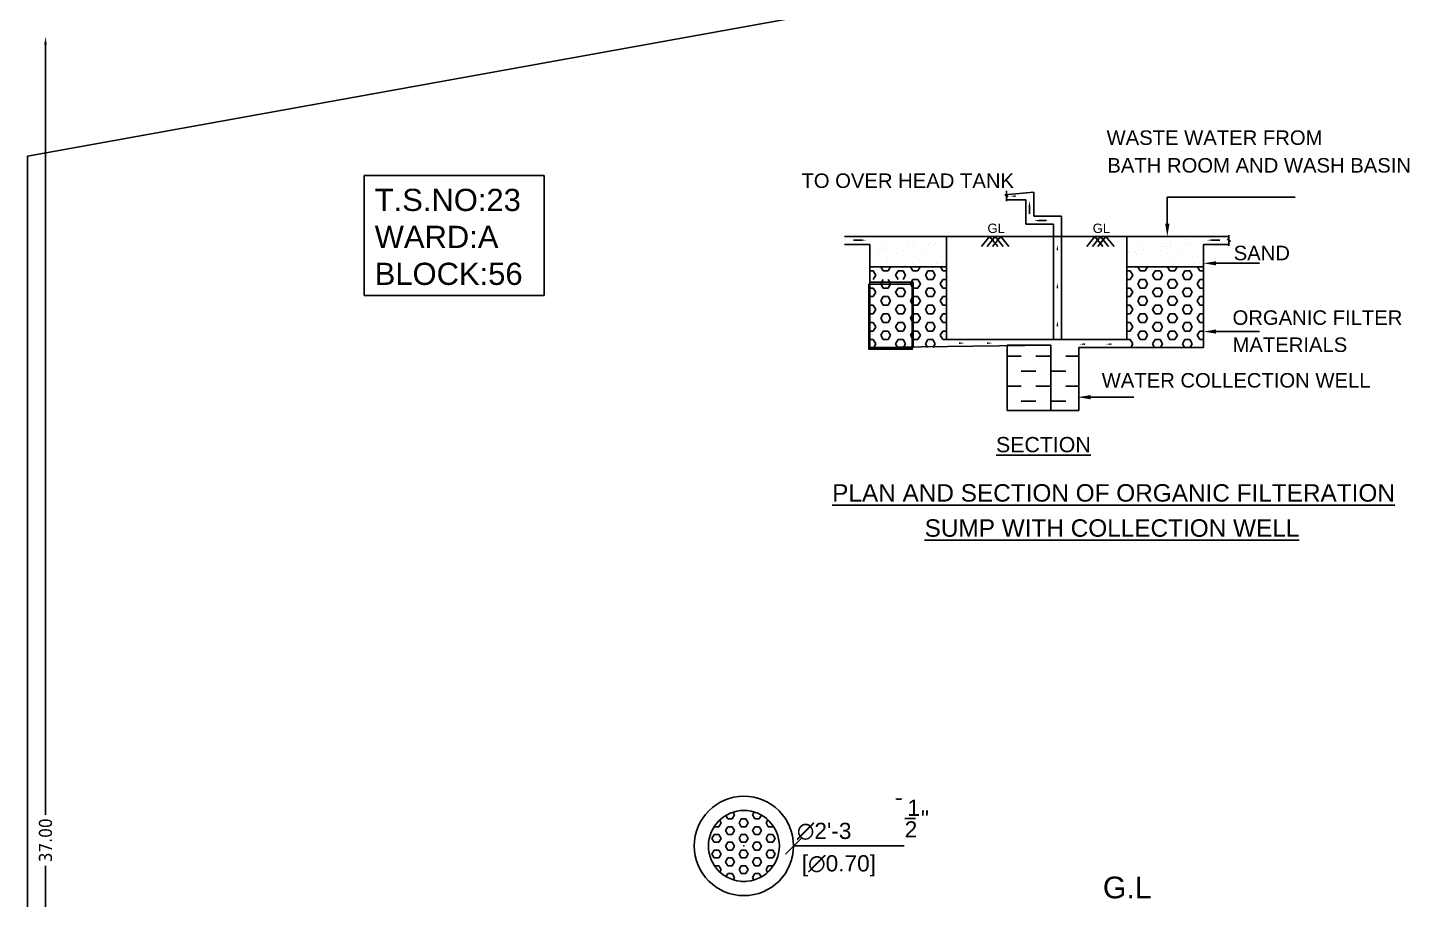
# Model space of a CAD drawing. Header units: metres. Extents: x 0 to 298, y 0 to 162.
# Drawn here: x 97.43 to 129.27, y 53.79 to 73.86 of the extents above; entities that cross this region are included whole.
import ezdxf

# ---------------------------------------------------------------- set-up
doc = ezdxf.new("R2010")
doc.units = ezdxf.units.M
doc.header["$MEASUREMENT"] = 0
doc.layers.add('0 @ 1', color=7, linetype='Continuous')
doc.styles.add('CODE', font='tahoma.ttf')
doc.styles.add('style1', font='arial.ttf')
doc.dimstyles.new('OUTER', dxfattribs={"dimscale": 0, "dimtxt": 0.3, "dimasz": 0.18, "dimexe": 0.18, "dimexo": 0.0625, "dimgap": 0.09, "dimtad": 0, "dimzin": 0, "dimdsep": 46, "dimtxsty": 'CODE', "dimcen": 0.09, "dimse1": 1, "dimse2": 1, "dimclrd": 8, "dimclrt": 1, "dimadec": 0, "dimazin": 0, "dimtfac": 1, "dimtofl": 0, "dimtmove": 0, "dimatfit": 3, "dimfxl": 0, "dimtolj": 1, "dimtzin": 0, "dimarcsym": 0})

# ---------------------------------------------------------------- blocks, each defined once
blk = doc.blocks.new('*D495')
at = {"color": 8, "lineweight": -2}
for p, q in [((97.843, 73.469), (97.843, 55.734)), ((97.843, 36.829), (97.843, 54.564))]:
    blk.add_line(p, q, dxfattribs=at)
at = {"color": 8, "lineweight": 35}
for points in [[(97.813, 73.469), (97.873, 73.469), (97.843, 73.649)], [(97.813, 36.829), (97.873, 36.829), (97.843, 36.649)]]:
    blk.add_solid(points, dxfattribs=at)
at = {"layer": 'Defpoints', "color": 0, "lineweight": 35}
for p in [(97.43, 73.649), (97.43, 36.649), (97.843, 36.649)]:
    blk.add_point(p, dxfattribs=at)
at = {"color": 1, "insert": (97.843, 55.149), "char_height": 0.3, "attachment_point": 5, "rotation": 90, "style": 'CODE'}
blk.add_mtext('\\A1;37.00', dxfattribs=at)

msp = doc.modelspace()

# ---------------------------------------------------------------- linework, layer by layer
for p, q in [((119.94883, 70.01163), (120.61327, 70.07616)), ((119.98715, 70.01163), (119.98715, 70.10433)), ((120.61327, 69.51704), (120.61327, 70.07616)), ((120.02546, 69.96705), (119.94883, 70.01163)), ((119.98715, 69.86193), (119.98715, 69.96705)), ((120.43028, 69.89317), (119.98715, 69.89317)), ((120.43028, 69.33405), (120.43028, 69.89317)), ((120.51653, 69.74328), (120.51653, 69.5771)), ((123.69157, 69.3453), (123.69157, 69.95679)), ((123.69157, 69.95679), (126.63567, 69.95679)), ((121.25492, 69.51704), (120.61327, 69.51704)), ((120.74524, 69.41687), (120.91142, 69.41687)), ((121.25492, 66.68015), (121.25492, 69.51704)), ((121.07193, 69.33405), (120.43028, 69.33405)), ((121.07193, 66.68015), (121.07193, 69.33405)), ((116.25206, 69.05252), (125.11098, 69.05252)), ((116.25206, 68.86953), (116.83875, 68.86953)), ((116.62919, 68.96784), (116.46302, 68.96784)), ((116.83875, 68.86953), (116.83875, 66.49716)), ((116.84056, 68.86544), (116.84056, 68.86544)), ((116.86207, 69.05252), (116.86207, 69.05252)), ((116.89701, 68.89355), (116.89701, 68.89355)), ((117.10161, 68.89991), (117.10161, 68.89991)), ((117.10419, 69.05252), (117.10419, 69.05252)), ((117.17878, 68.85075), (117.17878, 68.85075)), ((117.36176, 69.05252), (117.36176, 69.05252)), ((117.37601, 68.89966), (117.37601, 68.89966)), ((117.43355, 69.05252), (117.43355, 69.05252)), ((117.60651, 68.82824), (117.60651, 68.82824)), ((117.67147, 68.90095), (117.67147, 68.90095)), ((117.70193, 68.81142), (117.70193, 68.81142)), ((117.84411, 68.89741), (117.84411, 68.89741)), ((117.8507, 68.83101), (117.8507, 68.83101)), ((118.04625, 69.05252), (118.04625, 69.05252)), ((118.08712, 69.05252), (118.08712, 69.05252)), ((118.09925, 68.86373), (118.09925, 68.86373)), ((118.1945, 68.87627), (118.1945, 68.87627)), ((118.24133, 68.90198), (118.24133, 68.90198)), ((118.31581, 68.84297), (118.31581, 68.84297)), ((118.34327, 68.89586), (118.34327, 68.89586)), ((118.51728, 69.05252), (118.51728, 69.05252)), ((118.57652, 69.05252), (118.57652, 69.05252)), ((118.59182, 68.92858), (118.59182, 68.92858)), ((118.6013, 69.05252), (118.6013, 66.68015)), ((119.59731, 69.05252), (119.41122, 68.82327)), ((119.72565, 69.05252), (119.53956, 68.82327)), ((119.59731, 69.05252), (119.7834, 68.82327)), ((119.85305, 69.05252), (119.66696, 68.82327)), ((119.72565, 69.05252), (119.91174, 68.82327)), ((119.85305, 69.05252), (120.03914, 68.82327)), ((122.02273, 69.05252), (121.83664, 68.82327)), ((122.15107, 69.05252), (121.96497, 68.82327)), ((122.02273, 69.05252), (122.20882, 68.82327)), ((122.27846, 69.05252), (122.09237, 68.82327)), ((122.15107, 69.05252), (122.33716, 68.82327)), ((122.27846, 69.05252), (122.46456, 68.82327)), ((122.76174, 69.05252), (122.76174, 66.68015)), ((122.76355, 68.86544), (122.76355, 68.86544)), ((122.78506, 69.05252), (122.78506, 69.05252)), ((122.82, 68.89355), (122.82, 68.89355)), ((123.0246, 68.89991), (123.0246, 68.89991)), ((123.02717, 69.05252), (123.02717, 69.05252)), ((123.10176, 68.85075), (123.10176, 68.85075)), ((123.299, 68.89966), (123.299, 68.89966)), ((123.31364, 69.02604), (123.31364, 69.02604)), ((123.5295, 68.82824), (123.5295, 68.82824)), ((123.59446, 68.90095), (123.59446, 68.90095)), ((123.62492, 68.81142), (123.62492, 68.81142)), ((123.67162, 68.85179), (123.67162, 68.85179)), ((123.7671, 68.89741), (123.7671, 68.89741)), ((123.77369, 68.83101), (123.77369, 68.83101)), ((123.96924, 69.05252), (123.96924, 69.05252)), ((124.01011, 69.05252), (124.01011, 69.05252)), ((124.02224, 68.86373), (124.02224, 68.86373)), ((124.07959, 68.98885), (124.07959, 68.98885)), ((124.11749, 68.87627), (124.11749, 68.87627)), ((124.16431, 68.90198), (124.16431, 68.90198)), ((124.24148, 68.85282), (124.24148, 68.85282)), ((124.26626, 68.89586), (124.26626, 68.89586)), ((124.44027, 69.05252), (124.44027, 69.05252)), ((124.49951, 69.05252), (124.49951, 69.05252)), ((124.51481, 68.92858), (124.51481, 68.92858)), ((124.52429, 68.86953), (124.52429, 66.49716)), ((125.11098, 68.86953), (124.52429, 68.86953)), ((124.73384, 68.96784), (124.90002, 68.96784)), ((125.14929, 68.9434), (125.07267, 68.98799)), ((125.11098, 68.98799), (125.11098, 69.08068)), ((125.11098, 68.83829), (125.11098, 68.9434)), ((125.11098, 68.9434), (125.14929, 68.9434)), ((116.83875, 68.69778), (116.83875, 68.69778)), ((116.83875, 68.48741), (116.83875, 68.48741)), ((116.88672, 68.67274), (116.88672, 68.67274)), ((116.90854, 68.54096), (116.90854, 68.54096)), ((117.02269, 68.69854), (117.02269, 68.69854)), ((117.05642, 68.66763), (117.05642, 68.66763)), ((117.11412, 68.73403), (117.11412, 68.73403)), ((117.20936, 68.74657), (117.20936, 68.74657)), ((117.21562, 68.52175), (117.21562, 68.52175)), ((117.35813, 68.76616), (117.35813, 68.76616)), ((117.38754, 68.54707), (117.38754, 68.54707)), ((117.45657, 68.67378), (117.45657, 68.67378)), ((117.62345, 68.72809), (117.62345, 68.72809)), ((117.76571, 68.68236), (117.76571, 68.68236)), ((117.85564, 68.54482), (117.85564, 68.54482)), ((117.94785, 68.51546), (117.94785, 68.51546)), ((117.98158, 68.48456), (117.98158, 68.48456)), ((118.02643, 68.67481), (118.02643, 68.67481)), ((118.10244, 68.7342), (118.10244, 68.7342)), ((118.34988, 68.56263), (118.34988, 68.56263)), ((118.53167, 68.64516), (118.53167, 68.64516)), ((118.59629, 68.67585), (118.59629, 68.67585)), ((118.6013, 68.75555), (118.6013, 68.75555)), ((118.6013, 68.58136), (118.6013, 68.58136)), ((122.76174, 68.7033), (122.76174, 68.7033)), ((122.76174, 68.48741), (122.76174, 68.48741)), ((122.78855, 68.70131), (122.78855, 68.70131)), ((122.8097, 68.67274), (122.8097, 68.67274)), ((122.83153, 68.54096), (122.83153, 68.54096)), ((122.94568, 68.69854), (122.94568, 68.69854)), ((122.97941, 68.66763), (122.97941, 68.66763)), ((123.0371, 68.73403), (123.0371, 68.73403)), ((123.13235, 68.74657), (123.13235, 68.74657)), ((123.13861, 68.52175), (123.13861, 68.52175)), ((123.28112, 68.76616), (123.28112, 68.76616)), ((123.31052, 68.54707), (123.31052, 68.54707)), ((123.37956, 68.67378), (123.37956, 68.67378)), ((123.54643, 68.72809), (123.54643, 68.72809)), ((123.6887, 68.68236), (123.6887, 68.68236)), ((123.77863, 68.54482), (123.77863, 68.54482)), ((123.90456, 68.48456), (123.90456, 68.48456)), ((123.94942, 68.67481), (123.94942, 68.67481)), ((124.02543, 68.7342), (124.02543, 68.7342)), ((124.27287, 68.56263), (124.27287, 68.56263)), ((124.45466, 68.64516), (124.45466, 68.64516)), ((124.51928, 68.67585), (124.51928, 68.67585)), ((124.52429, 68.75555), (124.52429, 68.75555)), ((124.52429, 68.58136), (124.52429, 68.58136)), ((124.52429, 68.45604), (124.52429, 68.45604)), ((116.83875, 68.35402), (118.6013, 68.35402)), ((116.83875, 68.26198), (116.91535, 68.26198)), ((116.97254, 68.16293), (116.91535, 68.26198)), ((116.91535, 68.06389), (116.97254, 68.16293)), ((117.14409, 68.26198), (117.09095, 68.35402)), ((117.13595, 68.35402), (117.13595, 68.35402)), ((117.14409, 68.26198), (117.25846, 68.26198)), ((117.2494, 68.44169), (117.2494, 68.44169)), ((117.25846, 68.26198), (117.3116, 68.35402)), ((117.32656, 68.39253), (117.32656, 68.39253)), ((117.387, 68.35402), (117.387, 68.35402)), ((117.43001, 68.16293), (117.4872, 68.26198)), ((117.4872, 68.06389), (117.43001, 68.16293)), ((117.4872, 68.26198), (117.60157, 68.26198)), ((117.65875, 68.16293), (117.60157, 68.26198)), ((117.60157, 68.06389), (117.65875, 68.16293)), ((117.63497, 68.3755), (117.63497, 68.3755)), ((117.8303, 68.26198), (117.77716, 68.35402)), ((117.81926, 68.44272), (117.81926, 68.44272)), ((117.82642, 68.35402), (117.82642, 68.35402)), ((117.8303, 68.26198), (117.94467, 68.26198)), ((117.89642, 68.39356), (117.89642, 68.39356)), ((117.94467, 68.26198), (117.99781, 68.35402)), ((117.95849, 68.35402), (117.95849, 68.35402)), ((118.01942, 68.37943), (118.01942, 68.37943)), ((118.07802, 68.35402), (118.07802, 68.35402)), ((118.11623, 68.16293), (118.17341, 68.26198)), ((118.17341, 68.06389), (118.11623, 68.16293)), ((118.17341, 68.26198), (118.28778, 68.26198)), ((118.26797, 68.41215), (118.26797, 68.41215)), ((118.34496, 68.16293), (118.28778, 68.26198)), ((118.28778, 68.06389), (118.34496, 68.16293)), ((118.36322, 68.42469), (118.36322, 68.42469)), ((118.38911, 68.44376), (118.38911, 68.44376)), ((118.51652, 68.26198), (118.46338, 68.35402)), ((118.51199, 68.44428), (118.51199, 68.44428)), ((118.51652, 68.26198), (118.6013, 68.26198)), ((118.52997, 68.35402), (118.52997, 68.35402)), ((118.58207, 68.37936), (118.58207, 68.37936)), ((118.6013, 68.39412), (118.6013, 68.39412)), ((122.76174, 68.35402), (124.52429, 68.35402)), ((122.76174, 68.26198), (122.83834, 68.26198)), ((122.89552, 68.16293), (122.83834, 68.26198)), ((122.83834, 68.06389), (122.89552, 68.16293)), ((123.06708, 68.26198), (123.01394, 68.35402)), ((123.05894, 68.35402), (123.05894, 68.35402)), ((123.06708, 68.26198), (123.18145, 68.26198)), ((123.18145, 68.26198), (123.23459, 68.35402)), ((123.24955, 68.39253), (123.24955, 68.39253)), ((123.30999, 68.35402), (123.30999, 68.35402)), ((123.353, 68.16293), (123.41018, 68.26198)), ((123.41018, 68.06389), (123.353, 68.16293)), ((123.41018, 68.26198), (123.52455, 68.26198)), ((123.58174, 68.16293), (123.52455, 68.26198)), ((123.52455, 68.06389), (123.58174, 68.16293)), ((123.52997, 68.35402), (123.52997, 68.35402)), ((123.75329, 68.26198), (123.70015, 68.35402)), ((123.74224, 68.44272), (123.74224, 68.44272)), ((123.74941, 68.35402), (123.74941, 68.35402)), ((123.75329, 68.26198), (123.86766, 68.26198)), ((123.79364, 68.35984), (123.79364, 68.35984)), ((123.81941, 68.39356), (123.81941, 68.39356)), ((123.86766, 68.26198), (123.9208, 68.35402)), ((123.88148, 68.35402), (123.88148, 68.35402)), ((124.001, 68.35402), (124.001, 68.35402)), ((124.03921, 68.16293), (124.0964, 68.26198)), ((124.0964, 68.06389), (124.03921, 68.16293)), ((124.0964, 68.26198), (124.21077, 68.26198)), ((124.19096, 68.41215), (124.19096, 68.41215)), ((124.26795, 68.16293), (124.21077, 68.26198)), ((124.21077, 68.06389), (124.26795, 68.16293)), ((124.2862, 68.42469), (124.2862, 68.42469)), ((124.43951, 68.26198), (124.38636, 68.35402)), ((124.43497, 68.44428), (124.43497, 68.44428)), ((124.43951, 68.26198), (124.52429, 68.26198)), ((124.45296, 68.35402), (124.45296, 68.35402)), ((124.50506, 68.37936), (124.50506, 68.37936)), ((124.81707, 68.43448), (125.81721, 68.43448)), ((116.83875, 67.86579), (116.91535, 67.86579)), ((116.97254, 67.76675), (116.91535, 67.86579)), ((117.08691, 67.96484), (117.14409, 68.06389)), ((117.14409, 67.86579), (117.08691, 67.96484)), ((117.14409, 67.86579), (117.25846, 67.86579)), ((117.31564, 67.96484), (117.25846, 68.06389)), ((117.25846, 67.86579), (117.31564, 67.96484)), ((117.43001, 67.76675), (117.4872, 67.86579)), ((117.4872, 67.86579), (117.60157, 67.86579)), ((117.65875, 67.76675), (117.60157, 67.86579)), ((117.77312, 67.96484), (117.8303, 68.06389)), ((117.8303, 67.86579), (117.77312, 67.96484)), ((117.8303, 68.06389), (117.94467, 68.06389)), ((117.8303, 67.86579), (117.94467, 67.86579)), ((118.00186, 67.96484), (117.94467, 68.06389)), ((117.94467, 67.86579), (118.00186, 67.96484)), ((118.11623, 67.76675), (118.17341, 67.86579)), ((118.17341, 68.06389), (118.28778, 68.06389)), ((118.17341, 67.86579), (118.28778, 67.86579)), ((118.34496, 67.76675), (118.28778, 67.86579)), ((118.45933, 67.96484), (118.51652, 68.06389)), ((118.51652, 67.86579), (118.45933, 67.96484)), ((118.51652, 68.06389), (118.6013, 68.06389)), ((118.51652, 67.86579), (118.6013, 67.86579)), ((122.76174, 68.06389), (122.83834, 68.06389)), ((122.76174, 67.86579), (122.83834, 67.86579)), ((122.89552, 67.76675), (122.83834, 67.86579)), ((123.00989, 67.96484), (123.06708, 68.06389)), ((123.06708, 67.86579), (123.00989, 67.96484)), ((123.06708, 68.06389), (123.18145, 68.06389)), ((123.06708, 67.86579), (123.18145, 67.86579)), ((123.23863, 67.96484), (123.18145, 68.06389)), ((123.18145, 67.86579), (123.23863, 67.96484)), ((123.353, 67.76675), (123.41018, 67.86579)), ((123.41018, 68.06389), (123.52455, 68.06389)), ((123.41018, 67.86579), (123.52455, 67.86579)), ((123.58174, 67.76675), (123.52455, 67.86579)), ((123.69611, 67.96484), (123.75329, 68.06389)), ((123.75329, 67.86579), (123.69611, 67.96484)), ((123.75329, 68.06389), (123.86766, 68.06389)), ((123.75329, 67.86579), (123.86766, 67.86579)), ((123.92484, 67.96484), (123.86766, 68.06389)), ((123.86766, 67.86579), (123.92484, 67.96484)), ((124.03921, 67.76675), (124.0964, 67.86579)), ((124.0964, 68.06389), (124.21077, 68.06389)), ((124.0964, 67.86579), (124.21077, 67.86579)), ((124.26795, 67.76675), (124.21077, 67.86579)), ((124.38232, 67.96484), (124.43951, 68.06389)), ((124.43951, 67.86579), (124.38232, 67.96484)), ((124.43951, 68.06389), (124.52429, 68.06389)), ((124.43951, 67.86579), (124.52429, 67.86579)), ((116.83875, 67.6677), (116.91535, 67.6677)), ((116.91535, 67.6677), (116.97254, 67.76675)), ((117.08691, 67.56865), (117.14409, 67.6677)), ((117.14409, 67.46961), (117.08691, 67.56865)), ((117.14409, 67.6677), (117.25846, 67.6677)), ((117.31564, 67.56865), (117.25846, 67.6677)), ((117.25846, 67.46961), (117.31564, 67.56865)), ((117.4872, 67.6677), (117.43001, 67.76675)), ((117.4872, 67.6677), (117.60157, 67.6677)), ((117.60157, 67.6677), (117.65875, 67.76675)), ((117.77312, 67.56865), (117.8303, 67.6677)), ((117.8303, 67.46961), (117.77312, 67.56865)), ((117.8303, 67.6677), (117.94467, 67.6677)), ((118.00186, 67.56865), (117.94467, 67.6677)), ((117.94467, 67.46961), (118.00186, 67.56865)), ((118.17341, 67.6677), (118.11623, 67.76675)), ((118.17341, 67.6677), (118.28778, 67.6677)), ((118.28778, 67.6677), (118.34496, 67.76675)), ((118.45933, 67.56865), (118.51652, 67.6677)), ((118.51652, 67.46961), (118.45933, 67.56865)), ((118.51652, 67.6677), (118.6013, 67.6677)), ((122.76174, 67.6677), (122.83834, 67.6677)), ((122.83834, 67.6677), (122.89552, 67.76675)), ((123.00989, 67.56865), (123.06708, 67.6677)), ((123.06708, 67.46961), (123.00989, 67.56865)), ((123.06708, 67.6677), (123.18145, 67.6677)), ((123.23863, 67.56865), (123.18145, 67.6677)), ((123.18145, 67.46961), (123.23863, 67.56865)), ((123.41018, 67.6677), (123.353, 67.76675)), ((123.41018, 67.6677), (123.52455, 67.6677)), ((123.52455, 67.6677), (123.58174, 67.76675)), ((123.69611, 67.56865), (123.75329, 67.6677)), ((123.75329, 67.46961), (123.69611, 67.56865)), ((123.75329, 67.6677), (123.86766, 67.6677)), ((123.92484, 67.56865), (123.86766, 67.6677)), ((123.86766, 67.46961), (123.92484, 67.56865)), ((124.0964, 67.6677), (124.03921, 67.76675)), ((124.0964, 67.6677), (124.21077, 67.6677)), ((124.21077, 67.6677), (124.26795, 67.76675)), ((124.38232, 67.56865), (124.43951, 67.6677)), ((124.43951, 67.46961), (124.38232, 67.56865)), ((124.43951, 67.6677), (124.52429, 67.6677)), ((116.83875, 67.46961), (116.91535, 67.46961)), ((116.83875, 67.27151), (116.91535, 67.27151)), ((116.97254, 67.37056), (116.91535, 67.46961)), ((116.91535, 67.27151), (116.97254, 67.37056)), ((117.08691, 67.17247), (117.14409, 67.27151)), ((117.14409, 67.46961), (117.25846, 67.46961)), ((117.14409, 67.27151), (117.25846, 67.27151)), ((117.31564, 67.17247), (117.25846, 67.27151)), ((117.43001, 67.37056), (117.4872, 67.46961)), ((117.4872, 67.27151), (117.43001, 67.37056)), ((117.4872, 67.46961), (117.60157, 67.46961)), ((117.4872, 67.27151), (117.60157, 67.27151)), ((117.65875, 67.37056), (117.60157, 67.46961)), ((117.60157, 67.27151), (117.65875, 67.37056)), ((117.77312, 67.17247), (117.8303, 67.27151)), ((117.8303, 67.46961), (117.94467, 67.46961)), ((117.8303, 67.27151), (117.94467, 67.27151)), ((118.00186, 67.17247), (117.94467, 67.27151)), ((118.11623, 67.37056), (118.17341, 67.46961)), ((118.17341, 67.27151), (118.11623, 67.37056)), ((118.17341, 67.46961), (118.28778, 67.46961)), ((118.17341, 67.27151), (118.28778, 67.27151)), ((118.34496, 67.37056), (118.28778, 67.46961)), ((118.28778, 67.27151), (118.34496, 67.37056)), ((118.45933, 67.17247), (118.51652, 67.27151)), ((118.51652, 67.46961), (118.6013, 67.46961)), ((118.51652, 67.27151), (118.6013, 67.27151)), ((122.76174, 67.46961), (122.83834, 67.46961)), ((122.76174, 67.27151), (122.83834, 67.27151)), ((122.89552, 67.37056), (122.83834, 67.46961)), ((122.83834, 67.27151), (122.89552, 67.37056)), ((123.00989, 67.17247), (123.06708, 67.27151)), ((123.06708, 67.46961), (123.18145, 67.46961)), ((123.06708, 67.27151), (123.18145, 67.27151)), ((123.23863, 67.17247), (123.18145, 67.27151)), ((123.353, 67.37056), (123.41018, 67.46961)), ((123.41018, 67.27151), (123.353, 67.37056)), ((123.41018, 67.46961), (123.52455, 67.46961)), ((123.41018, 67.27151), (123.52455, 67.27151)), ((123.58174, 67.37056), (123.52455, 67.46961)), ((123.52455, 67.27151), (123.58174, 67.37056)), ((123.69611, 67.17247), (123.75329, 67.27151)), ((123.75329, 67.46961), (123.86766, 67.46961)), ((123.75329, 67.27151), (123.86766, 67.27151)), ((123.92484, 67.17247), (123.86766, 67.27151)), ((124.03921, 67.37056), (124.0964, 67.46961)), ((124.0964, 67.27151), (124.03921, 67.37056)), ((124.0964, 67.46961), (124.21077, 67.46961)), ((124.0964, 67.27151), (124.21077, 67.27151)), ((124.26795, 67.37056), (124.21077, 67.46961)), ((124.21077, 67.27151), (124.26795, 67.37056)), ((124.38232, 67.17247), (124.43951, 67.27151)), ((124.43951, 67.46961), (124.52429, 67.46961)), ((124.43951, 67.27151), (124.52429, 67.27151)), ((116.83875, 67.07342), (116.91535, 67.07342)), ((116.83875, 66.87533), (116.91535, 66.87533)), ((116.97254, 66.97438), (116.91535, 67.07342)), ((116.91535, 66.87533), (116.97254, 66.97438)), ((117.14409, 67.07342), (117.08691, 67.17247)), ((117.08691, 66.77628), (117.14409, 66.87533)), ((117.14409, 67.07342), (117.25846, 67.07342)), ((117.14409, 66.87533), (117.25846, 66.87533)), ((117.25846, 67.07342), (117.31564, 67.17247)), ((117.31564, 66.77628), (117.25846, 66.87533)), ((117.43001, 66.97438), (117.4872, 67.07342)), ((117.4872, 66.87533), (117.43001, 66.97438)), ((117.4872, 67.07342), (117.60157, 67.07342)), ((117.4872, 66.87533), (117.60157, 66.87533)), ((117.65875, 66.97438), (117.60157, 67.07342)), ((117.60157, 66.87533), (117.65875, 66.97438)), ((117.8303, 67.07342), (117.77312, 67.17247)), ((117.77312, 66.77628), (117.8303, 66.87533)), ((117.8303, 67.07342), (117.94467, 67.07342)), ((117.8303, 66.87533), (117.94467, 66.87533)), ((117.94467, 67.07342), (118.00186, 67.17247)), ((118.00186, 66.77628), (117.94467, 66.87533)), ((118.11623, 66.97438), (118.17341, 67.07342)), ((118.17341, 66.87533), (118.11623, 66.97438)), ((118.17341, 67.07342), (118.28778, 67.07342)), ((118.17341, 66.87533), (118.28778, 66.87533)), ((118.34496, 66.97438), (118.28778, 67.07342)), ((118.28778, 66.87533), (118.34496, 66.97438)), ((118.51652, 67.07342), (118.45933, 67.17247)), ((118.45933, 66.77628), (118.51652, 66.87533)), ((118.51652, 67.07342), (118.6013, 67.07342)), ((118.51652, 66.87533), (118.6013, 66.87533)), ((122.76174, 67.07342), (122.83834, 67.07342)), ((122.76174, 66.87533), (122.83834, 66.87533)), ((122.89552, 66.97438), (122.83834, 67.07342)), ((122.83834, 66.87533), (122.89552, 66.97438)), ((123.06708, 67.07342), (123.00989, 67.17247)), ((123.00989, 66.77628), (123.06708, 66.87533)), ((123.06708, 67.07342), (123.18145, 67.07342)), ((123.06708, 66.87533), (123.18145, 66.87533)), ((123.18145, 67.07342), (123.23863, 67.17247)), ((123.23863, 66.77628), (123.18145, 66.87533)), ((123.353, 66.97438), (123.41018, 67.07342)), ((123.41018, 66.87533), (123.353, 66.97438)), ((123.41018, 67.07342), (123.52455, 67.07342)), ((123.41018, 66.87533), (123.52455, 66.87533)), ((123.58174, 66.97438), (123.52455, 67.07342)), ((123.52455, 66.87533), (123.58174, 66.97438)), ((123.75329, 67.07342), (123.69611, 67.17247)), ((123.69611, 66.77628), (123.75329, 66.87533)), ((123.75329, 67.07342), (123.86766, 67.07342)), ((123.75329, 66.87533), (123.86766, 66.87533)), ((123.86766, 67.07342), (123.92484, 67.17247)), ((123.92484, 66.77628), (123.86766, 66.87533)), ((124.03921, 66.97438), (124.0964, 67.07342)), ((124.0964, 66.87533), (124.03921, 66.97438)), ((124.0964, 67.07342), (124.21077, 67.07342)), ((124.0964, 66.87533), (124.21077, 66.87533)), ((124.26795, 66.97438), (124.21077, 67.07342)), ((124.21077, 66.87533), (124.26795, 66.97438)), ((124.43951, 67.07342), (124.38232, 67.17247)), ((124.38232, 66.77628), (124.43951, 66.87533)), ((124.43951, 67.07342), (124.52429, 67.07342)), ((124.43951, 66.87533), (124.52429, 66.87533)), ((116.83875, 66.67724), (116.91535, 66.67724)), ((116.83875, 66.49716), (121.00428, 66.54669)), ((116.97254, 66.57819), (116.91535, 66.67724)), ((116.92576, 66.49716), (116.97254, 66.57819)), ((117.14409, 66.67724), (117.08691, 66.77628)), ((117.14409, 66.67724), (117.25846, 66.67724)), ((117.25846, 66.67724), (117.31564, 66.77628)), ((117.43001, 66.57819), (117.4872, 66.67724)), ((117.47679, 66.49716), (117.43001, 66.57819)), ((117.4872, 66.67724), (117.60157, 66.67724)), ((117.65875, 66.57819), (117.60157, 66.67724)), ((117.61197, 66.49716), (117.65875, 66.57819)), ((117.8303, 66.67724), (117.77312, 66.77628)), ((117.8303, 66.67724), (117.94467, 66.67724)), ((117.94467, 66.67724), (118.00186, 66.77628)), ((118.11623, 66.57819), (118.17341, 66.67724)), ((118.16301, 66.49716), (118.11623, 66.57819)), ((118.17341, 66.67724), (118.28778, 66.67724)), ((118.34496, 66.57819), (118.28778, 66.67724)), ((118.29818, 66.49716), (118.34496, 66.57819)), ((118.51652, 66.67724), (118.45933, 66.77628)), ((118.51652, 66.67724), (122.83834, 66.67724)), ((122.89552, 66.57819), (122.83834, 66.67724)), ((122.84874, 66.49716), (122.89552, 66.57819)), ((123.06708, 66.67724), (123.00989, 66.77628)), ((123.06708, 66.67724), (123.18145, 66.67724)), ((123.18145, 66.67724), (123.23863, 66.77628)), ((123.353, 66.57819), (123.41018, 66.67724)), ((123.39978, 66.49716), (123.353, 66.57819)), ((123.41018, 66.67724), (123.52455, 66.67724)), ((123.58174, 66.57819), (123.52455, 66.67724)), ((123.53496, 66.49716), (123.58174, 66.57819)), ((123.75329, 66.67724), (123.69611, 66.77628)), ((123.75329, 66.67724), (123.86766, 66.67724)), ((123.86766, 66.67724), (123.92484, 66.77628)), ((124.03921, 66.57819), (124.0964, 66.67724)), ((124.08599, 66.49716), (124.03921, 66.57819)), ((124.0964, 66.67724), (124.21077, 66.67724)), ((124.26795, 66.57819), (124.21077, 66.67724)), ((124.22117, 66.49716), (124.26795, 66.57819)), ((124.43951, 66.67724), (124.38232, 66.77628)), ((124.43951, 66.67724), (124.52429, 66.67724)), ((124.81707, 66.86282), (125.81721, 66.86282)), ((120.00428, 66.29323), (120.32222, 66.29323)), ((120.66533, 66.29323), (121.00844, 66.29323)), ((121.35154, 66.29323), (121.65026, 66.29323)), ((121.65026, 66.49716), (124.52429, 66.49716)), ((121.65026, 66.49716), (121.65026, 65.04669)), ((120.32222, 65.95012), (120.66533, 65.95012)), ((121.00844, 65.95012), (121.35154, 65.95012)), ((120.00428, 65.60702), (120.32222, 65.60702)), ((120.66533, 65.60702), (121.00844, 65.60702)), ((121.35154, 65.60702), (121.65026, 65.60702)), ((121.9241, 65.35185), (122.92424, 65.35185)), ((120.00428, 65.04669), (121.65026, 65.04669)), ((120.32222, 65.26391), (120.66533, 65.26391)), ((121.00844, 65.26391), (121.35154, 65.26391)), ((117.45022, 56.09765), (117.4436, 56.10912)), ((117.45022, 56.09765), (117.55612, 56.09765)), ((117.55612, 56.09765), (117.56351, 56.11044)), ((113.56328, 55.64235), (113.51782, 55.7211)), ((113.66707, 55.64235), (113.71896, 55.73223)), ((113.71896, 55.73223), (113.68226, 55.7958)), ((114.1341, 55.73223), (114.17368, 55.80078)), ((114.18599, 55.64235), (114.1341, 55.73223)), ((114.28977, 55.64235), (114.33994, 55.72923)), ((113.25193, 55.46259), (113.25087, 55.46442)), ((113.25193, 55.46259), (113.35572, 55.46259)), ((113.35572, 55.46259), (113.40761, 55.55247)), ((113.40761, 55.55247), (113.3734, 55.61171)), ((113.51139, 55.37271), (113.56328, 55.46259)), ((113.56329, 55.64235), (113.66707, 55.64235)), ((113.56329, 55.46259), (113.66707, 55.46259)), ((113.71896, 55.37271), (113.66707, 55.46259)), ((113.82275, 55.55247), (113.87464, 55.64235)), ((113.87464, 55.46259), (113.82275, 55.55247)), ((113.87464, 55.64235), (113.97842, 55.64235)), ((113.87464, 55.46259), (113.97842, 55.46259)), ((114.03031, 55.55247), (113.97842, 55.64235)), ((113.97842, 55.46259), (114.03031, 55.55247)), ((114.1341, 55.37271), (114.18599, 55.46259)), ((114.18599, 55.64235), (114.28977, 55.64235)), ((114.18599, 55.46259), (114.28977, 55.46259)), ((114.34167, 55.37271), (114.28977, 55.46259)), ((114.44545, 55.55247), (114.48618, 55.62301)), ((114.49734, 55.46259), (114.44545, 55.55247)), ((114.49734, 55.46259), (114.60113, 55.46259)), ((114.60113, 55.46259), (114.61086, 55.47944)), ((117.64042, 55.65029), (117.8895, 55.65029)), ((113.20004, 55.19295), (113.25193, 55.28283)), ((113.25193, 55.10307), (113.20004, 55.19295)), ((113.25193, 55.28283), (113.35572, 55.28283)), ((113.25193, 55.10307), (113.35572, 55.10307)), ((113.40761, 55.19295), (113.35572, 55.28283)), ((113.35572, 55.10307), (113.40761, 55.19295)), ((113.56328, 55.28283), (113.51139, 55.37271)), ((113.51139, 55.01319), (113.56328, 55.10307)), ((113.56329, 55.28283), (113.66707, 55.28283)), ((113.56329, 55.10307), (113.66707, 55.10307)), ((113.66707, 55.28283), (113.71896, 55.37271)), ((113.71896, 55.01319), (113.66707, 55.10307)), ((113.82275, 55.19295), (113.87464, 55.28283)), ((113.87464, 55.10307), (113.82275, 55.19295)), ((113.87464, 55.28283), (113.97842, 55.28283)), ((113.87464, 55.10307), (113.97842, 55.10307)), ((114.03031, 55.19295), (113.97842, 55.28283)), ((113.97842, 55.10307), (114.03031, 55.19295)), ((114.18599, 55.28283), (114.1341, 55.37271)), ((114.1341, 55.01319), (114.18599, 55.10307)), ((114.18599, 55.28283), (114.28977, 55.28283)), ((114.18599, 55.10307), (114.28977, 55.10307)), ((114.28977, 55.28283), (114.34167, 55.37271)), ((114.34167, 55.01319), (114.28977, 55.10307)), ((114.44545, 55.19295), (114.49734, 55.28283)), ((114.49734, 55.10307), (114.44545, 55.19295)), ((114.49734, 55.28283), (114.60113, 55.28283)), ((114.49734, 55.10307), (114.60113, 55.10307)), ((114.65302, 55.19295), (114.60113, 55.28283)), ((114.60113, 55.10307), (114.65302, 55.19295)), ((113.20004, 54.83343), (113.25193, 54.92331)), ((113.25193, 54.74355), (113.20004, 54.83343)), ((113.25193, 54.92331), (113.35572, 54.92331)), ((113.40761, 54.83343), (113.35572, 54.92331)), ((113.35572, 54.74355), (113.40761, 54.83343)), ((113.56328, 54.92331), (113.51139, 55.01319)), ((113.56329, 54.92331), (113.66707, 54.92331)), ((113.66707, 54.92331), (113.71896, 55.01319)), ((113.82275, 54.83343), (113.87464, 54.92331)), ((113.87464, 54.74355), (113.82275, 54.83343)), ((113.87464, 54.92331), (113.97842, 54.92331)), ((113.92839, 55.01917), (113.94334, 55.01917)), ((113.93587, 55.01169), (113.93587, 55.02664)), ((114.03031, 54.83343), (113.97842, 54.92331)), ((113.97842, 54.74355), (114.03031, 54.83343)), ((114.18599, 54.92331), (114.1341, 55.01319)), ((114.18599, 54.92331), (114.28977, 54.92331)), ((114.28977, 54.92331), (114.34167, 55.01319)), ((114.44545, 54.83343), (114.49734, 54.92331)), ((114.49734, 54.74355), (114.44545, 54.83343)), ((114.49734, 54.92331), (114.60113, 54.92331)), ((114.65302, 54.83343), (114.60113, 54.92331)), ((114.60113, 54.74355), (114.65302, 54.83343)), ((117.6272, 55.01838), (115.07965, 55.01892)), ((113.25193, 54.74355), (113.35572, 54.74355)), ((113.25756, 54.56379), (113.35572, 54.56379)), ((113.40761, 54.47391), (113.35572, 54.56379)), ((113.37788, 54.42241), (113.40761, 54.47391)), ((113.51139, 54.65367), (113.56328, 54.74355)), ((113.56328, 54.56379), (113.51139, 54.65367)), ((113.56329, 54.74355), (113.66707, 54.74355)), ((113.56329, 54.56379), (113.66707, 54.56379)), ((113.71896, 54.65367), (113.66707, 54.74355)), ((113.66707, 54.56379), (113.71896, 54.65367)), ((113.82275, 54.47391), (113.87464, 54.56379)), ((113.87464, 54.38403), (113.82275, 54.47391)), ((113.87464, 54.74355), (113.97842, 54.74355)), ((113.87464, 54.56379), (113.97842, 54.56379)), ((114.03031, 54.47391), (113.97842, 54.56379)), ((113.97842, 54.38403), (114.03031, 54.47391)), ((114.1341, 54.65367), (114.18599, 54.74355)), ((114.18599, 54.56379), (114.1341, 54.65367)), ((114.18599, 54.74355), (114.28977, 54.74355)), ((114.18599, 54.56379), (114.28977, 54.56379)), ((114.34167, 54.65367), (114.28977, 54.74355)), ((114.28977, 54.56379), (114.34167, 54.65367)), ((114.44545, 54.47391), (114.49734, 54.56379)), ((114.48164, 54.41122), (114.44545, 54.47391)), ((114.49734, 54.74355), (114.60113, 54.74355)), ((114.49734, 54.56379), (114.60113, 54.56379)), ((114.60711, 54.55343), (114.60113, 54.56379)), ((113.52297, 54.31419), (113.56328, 54.38403)), ((113.56329, 54.38403), (113.66707, 54.38403)), ((113.71896, 54.29415), (113.66707, 54.38403)), ((113.68808, 54.24066), (113.71896, 54.29415)), ((113.87464, 54.38403), (113.97842, 54.38403)), ((113.87744, 54.20427), (113.97842, 54.20427)), ((113.97897, 54.20332), (113.97842, 54.20427)), ((114.1341, 54.29415), (114.18599, 54.38403)), ((114.16779, 54.23579), (114.1341, 54.29415)), ((114.18599, 54.38403), (114.28977, 54.38403)), ((114.33473, 54.30616), (114.28977, 54.38403))]:
    msp.add_line(p, q)
at = {"linetype": 'ByBlock'}
msp.add_line((115.2665, 55.20569), (114.8928, 54.83215), dxfattribs=at)
for points in [[(21.01989, 33.90392), (97.42989, 33.90392), (97.42989, 70.90392), (116.41737, 74.32569), (92.31989, 121.30392), (78.91989, 121.30392), (65.51989, 121.30392), (21.21989, 121.30392), (21.21989, 97.60392), (71.01989, 97.60392), (71.01989, 76.20392), (21.01989, 76.20392)], [(105.1887, 70.45617), (109.32938, 70.45617), (109.32938, 67.69369), (105.1887, 67.69369)], [(117.81536, 67.95665), (117.81536, 66.45665), (116.81536, 66.45665), (116.81536, 67.95665)], [(117.83875, 67.99716), (117.83875, 66.49716), (116.83875, 66.49716), (116.83875, 67.99716)], [(121.00428, 66.54669), (121.00428, 65.04669), (120.00428, 65.04669), (120.00428, 66.54669)]]:
    msp.add_lwpolyline(points, close=True)
for radius in [1.14379, 0.81699]:
    msp.add_circle((113.93587, 55.01917), radius)
for points in [[(120.19865, 69.95999), (120.07568, 69.98048), (120.19865, 70.00098)], [(120.49604, 69.74328), (120.51653, 69.86625), (120.53703, 69.74328)], [(120.74524, 69.39638), (120.62227, 69.41687), (120.74524, 69.43737)], [(123.74036, 69.3453), (123.69157, 69.05252), (123.64277, 69.3453)], [(116.62919, 68.94734), (116.75216, 68.96784), (116.62919, 68.98833)], [(121.13841, 68.73326), (121.1589, 68.85622), (121.1794, 68.73326)], [(124.73384, 68.94734), (124.61087, 68.96784), (124.73384, 68.98833)], [(124.81707, 68.38569), (124.52429, 68.43448), (124.81707, 68.48328)], [(121.13841, 67.85627), (121.1589, 67.97924), (121.1794, 67.85627)], [(121.13841, 66.98465), (121.1589, 67.10762), (121.1794, 66.98465)], [(124.81707, 66.81402), (124.52429, 66.86282), (124.81707, 66.91162)], [(118.89553, 66.5766), (119.0185, 66.59709), (118.89553, 66.61759)], [(119.5359, 66.5766), (119.65887, 66.59709), (119.5359, 66.61759)], [(121.79841, 66.55305), (121.67544, 66.57354), (121.79841, 66.59404)], [(122.40404, 66.55305), (122.28107, 66.57354), (122.40404, 66.59404)], [(121.9241, 65.30305), (121.63132, 65.35185), (121.9241, 65.40065)]]:
    msp.add_solid(points)

# ---------------------------------------------------------------- texts
at = {"style": 'style1'}
for s, height, p in [('WASTE WATER FROM ', 0.333915, (122.29262, 71.16116)), ('BATH ROOM AND WASH BASIN', 0.333915, (122.31084, 70.52389)), ('TO OVER HEAD TANK', 0.333915, (115.26123, 70.16947)), ('GL', 0.215197, (119.54751, 69.13336)), ('GL', 0.215197, (121.97293, 69.13336)), ('SAND', 0.333915, (125.22192, 68.50444)), ('ORGANIC FILTER', 0.333915, (125.19533, 67.01764)), ('MATERIALS', 0.333915, (125.19533, 66.39341)), ('WATER COLLECTION WELL', 0.333915, (122.18078, 65.57361)), ('%%USECTION', 0.351342, (119.74555, 64.08447)), ('%%UPLAN AND SECTION OF ORGANIC FILTERATION', 0.401625, (115.97005, 62.94759)), ('%%USUMP WITH COLLECTION WELL', 0.401625, (118.10015, 62.13893)), ('1', 0.37362, (117.70269, 55.71257)), ('"', 0.37362, (118.01404, 55.46348)), ("∅2'-3", 0.373623, (115.15484, 55.17993)), ('2', 0.37362, (117.64042, 55.2144)), (' [∅0.70]', 0.373623, (115.12371, 54.43268)), ('G.L', 0.500054, (122.20638, 53.81351))]:
    msp.add_text(s, height=height, dxfattribs=at).set_placement(p)
at = {"linetype": 'ByBlock', "insert": (104.91726, 70.14944), "char_height": 0.51046, "width": 6.7626095, "attachment_point": 1, "style": 'CODE'}
msp.add_mtext('{\\fArial CE|b0|i0|c0|p34;\\W2.57645; \\W1;T.S.NO:23 \\P{\\W2.576449; }WARD:A\\P{\\W2.576449; }BLOCK:56}', dxfattribs=at)

# ---------------------------------------------------------------- dimensions: what is measured, and where the dimension line sits
at = {"layer": '0 @ 1'}
dim = msp.add_aligned_dim(p1=(97.43019, 73.64892), p2=(97.43019, 36.64892), distance=0.41281, dimstyle='OUTER', override={"dimscale": 1, "dimtix": 0, "dimtofl": 0, "dimtmove": 0, "dimatfit": 3}, dxfattribs=at)
dim.commit()
dim.dimension.update_dxf_attribs({"geometry": '*D495', "text_midpoint": (97.843, 55.14892)})

doc.saveas('drawing.dxf')
